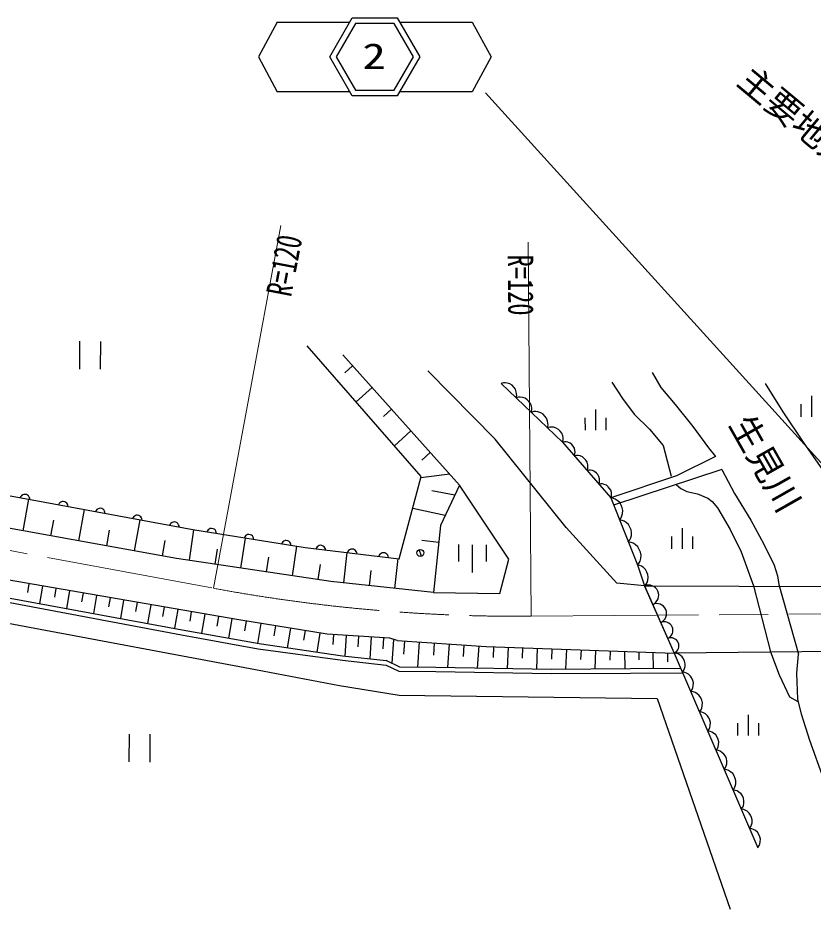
# Model space of a CAD drawing. Units: millimetres, scale not verified. Extents: x 40000 to 680000, y 20000 to 380000.
# Drawn here: x 458550 to 515642, y 255368 to 319343 of the extents above; entities that cross this region are included whole.
import ezdxf
from ezdxf.enums import TextEntityAlignment as Align

# ---------------------------------------------------------------- set-up
doc = ezdxf.new("R2010")
doc.units = ezdxf.units.MM
doc.header["$LTSCALE"] = 1000
doc.linetypes.add('CHAIN', pattern=[18.5, 12, -1.5, 3.5, -1.5])
for name, color, linetype, lineweight in [('M-BGD', 7, 'Continuous', 25), ('M-BMK', 2, 'CHAIN', 13), ('M-BMK-HTXT', 7, 'Continuous', 13), ('M-STR-STR1', 1, 'Continuous', 25), ('M-STR-STRC', 7, 'Continuous', 25)]:
    doc.layers.add(name, color=color, linetype=linetype, lineweight=lineweight)
doc.styles.add('ＭＳ ゴシック', font='')
doc.styles.get('ＭＳ ゴシック').set_extended_font_data('MS Gothic')

msp = doc.modelspace()

# ---------------------------------------------------------------- linework, layer by layer
at = {"layer": 'M-BGD'}
for p, q in [((462979, 296127), (462973, 294127)), ((464493, 294122), (464499, 296122)), ((487508, 286422), (479321, 295795)), ((481888, 295147), (490250, 285804)), ((482585, 294368), (482019, 293861)), ((492822, 289108), (487988, 294009)), ((504080, 293897), (504718, 292805)), ((493404, 293142), (493235, 293095)), ((493235, 293095), (497645, 288896)), ((493531, 293145), (493404, 293142)), ((493680, 293128), (493531, 293145)), ((493873, 293069), (493680, 293128)), ((494024, 292966), (493873, 293069)), ((512190, 293090), (513470, 291056)), ((483979, 292811), (482827, 291781)), ((494154, 292842), (494024, 292966)), ((494264, 292696), (494154, 292842)), ((494332, 292507), (494264, 292696)), ((494357, 292359), (494332, 292507)), ((504718, 292805), (505726, 291579)), ((494322, 292061), (494360, 292232)), ((494490, 292108), (494322, 292061)), ((494360, 292232), (494357, 292359)), ((494617, 292111), (494490, 292108)), ((494766, 292093), (494617, 292111)), ((494959, 292034), (494766, 292093)), ((495110, 291932), (494959, 292034)), ((495240, 291808), (495110, 291932)), ((495350, 291662), (495240, 291808)), ((515517, 292203), (515517, 290703)), ((485372, 291254), (484787, 290730)), ((495418, 291472), (495350, 291662)), ((495408, 291026), (495446, 291197)), ((495443, 291324), (495418, 291472)), ((495446, 291197), (495443, 291324)), ((500013, 291239), (500013, 289739)), ((505726, 291579), (507003, 290000)), ((514767, 291603), (514767, 290703)), ((495588, 291076), (495408, 291026)), ((495724, 291079), (495588, 291076)), ((495882, 291061), (495724, 291079)), ((496088, 290998), (495882, 291061)), ((496249, 290889), (496088, 290998)), ((496388, 290756), (496249, 290889)), ((496505, 290601), (496388, 290756)), ((496578, 290399), (496505, 290601)), ((499262, 290639), (499263, 289739)), ((500763, 290639), (500763, 289739)), ((513470, 291056), (514913, 288891)), ((496567, 289923), (496608, 290105)), ((496735, 289970), (496567, 289923)), ((496604, 290241), (496578, 290399)), ((496608, 290105), (496604, 290241)), ((496863, 289973), (496735, 289970)), ((497012, 289955), (496863, 289973)), ((497204, 289896), (497012, 289955)), ((497355, 289794), (497204, 289896)), ((507003, 290000), (508128, 288488)), ((486766, 289697), (485577, 288632)), ((497485, 289670), (497355, 289794)), ((497595, 289524), (497485, 289670)), ((497663, 289334), (497595, 289524)), ((497688, 289186), (497663, 289334)), ((497691, 289059), (497688, 289186)), ((497905, 282771), (492822, 289108)), ((497794, 288922), (497645, 288896)), ((497645, 288896), (501110, 284881)), ((497653, 288888), (497691, 289059)), ((497904, 288914), (497794, 288922)), ((498031, 288886), (497904, 288914)), ((498192, 288819), (498031, 288886)), ((498314, 288718), (498192, 288819)), ((498416, 288600), (498314, 288718)), ((498498, 288465), (498416, 288600)), ((514913, 288891), (516488, 286660)), ((488160, 288140), (487556, 287599)), ((498494, 287912), (498542, 288056)), ((498655, 287940), (498494, 287912)), ((498541, 288296), (498498, 288465)), ((498550, 288166), (498541, 288296)), ((498542, 288056), (498550, 288166)), ((498774, 287931), (498655, 287940)), ((498910, 287901), (498774, 287931)), ((499084, 287829), (498910, 287901)), ((508128, 288488), (508619, 287861)), ((443520, 287742), (460482, 284578)), ((499215, 287720), (499084, 287829)), ((499324, 287593), (499215, 287720)), ((499413, 287447), (499324, 287593)), ((499459, 287265), (499413, 287447)), ((499469, 287125), (499459, 287265)), ((508619, 287861), (505830, 286467)), ((499409, 286852), (499460, 287007)), ((499558, 286878), (499409, 286852)), ((499460, 287007), (499469, 287125)), ((499668, 286870), (499558, 286878)), ((499795, 286842), (499668, 286870)), ((499956, 286775), (499795, 286842)), ((500078, 286673), (499956, 286775)), ((500180, 286555), (500078, 286673)), ((509078, 286922), (501315, 284365)), ((509078, 286922), (510005, 285194)), ((485935, 280521), (487508, 286422)), ((489553, 286582), (487479, 286316)), ((500262, 286420), (500180, 286555)), ((500258, 285867), (500306, 286011)), ((500305, 286251), (500262, 286420)), ((500314, 286121), (500305, 286251)), ((500306, 286011), (500314, 286121)), ((505830, 286467), (501110, 284881)), ((489911, 285077), (488278, 285386)), ((490250, 285804), (488893, 282897)), ((493804, 280489), (490250, 285804)), ((500408, 285893), (500258, 285867)), ((500518, 285885), (500408, 285893)), ((500645, 285857), (500518, 285885)), ((500806, 285790), (500645, 285857)), ((500927, 285689), (500806, 285790)), ((501029, 285571), (500927, 285689)), ((501111, 285436), (501029, 285571)), ((501154, 285267), (501111, 285436)), ((458768, 284983), (458725, 284906)), ((458822, 285044), (458768, 284983)), ((458903, 285100), (458822, 285044)), ((458980, 285129), (458903, 285100)), ((458923, 282517), (459330, 284793)), ((459068, 285141), (458980, 285129)), ((459178, 285120), (459068, 285141)), ((459255, 285078), (459178, 285120)), ((459316, 285023), (459255, 285078)), ((459372, 284942), (459316, 285023)), ((459401, 284865), (459372, 284942)), ((459413, 284778), (459401, 284865)), ((501107, 284883), (501155, 285027)), ((501110, 284881), (503023, 280077)), ((501305, 284849), (501110, 284881)), ((501163, 285137), (501154, 285267)), ((501155, 285027), (501163, 285137)), ((501438, 284792), (501305, 284849)), ((501583, 284703), (501438, 284792)), ((501753, 284551), (501583, 284703)), ((510005, 285194), (511165, 283279)), ((460482, 284578), (471121, 282612)), ((461511, 284473), (461468, 284396)), ((461565, 284535), (461511, 284473)), ((461646, 284591), (461565, 284535)), ((461723, 284619), (461646, 284591)), ((461810, 284632), (461723, 284619)), ((461921, 284611), (461810, 284632)), ((461998, 284568), (461921, 284611)), ((462059, 284514), (461998, 284568)), ((462115, 284433), (462059, 284514)), ((462144, 284356), (462115, 284433)), ((462156, 284269), (462144, 284356)), ((462928, 281800), (463331, 284051)), ((464306, 284099), (464224, 284043)), ((464382, 284128), (464306, 284099)), ((464470, 284140), (464382, 284128)), ((464580, 284120), (464470, 284140)), ((464658, 284077), (464580, 284120)), ((464719, 284023), (464658, 284077)), ((489232, 283624), (486896, 284126)), ((501860, 284374), (501753, 284551)), ((501936, 284185), (501860, 284374)), ((501980, 283983), (501936, 284185)), ((469936, 280546), (453917, 283413)), ((464170, 283982), (464127, 283904)), ((464224, 284043), (464170, 283982)), ((464775, 283941), (464719, 284023)), ((464804, 283865), (464775, 283941)), ((464816, 283777), (464804, 283865)), ((466830, 283490), (466787, 283413)), ((466884, 283551), (466830, 283490)), ((466965, 283607), (466884, 283551)), ((467042, 283636), (466965, 283607)), ((467130, 283648), (467042, 283636)), ((467240, 283628), (467130, 283648)), ((467317, 283585), (467240, 283628)), ((467378, 283531), (467317, 283585)), ((467435, 283450), (467378, 283531)), ((467463, 283373), (467435, 283450)), ((501739, 283301), (501859, 283459)), ((501859, 283459), (501916, 283591)), ((501916, 283591), (501960, 283755)), ((501960, 283755), (501980, 283983)), ((460926, 282158), (461128, 283290)), ((466933, 281084), (467331, 283312)), ((467475, 283285), (467463, 283373)), ((469489, 282999), (469447, 282921)), ((469543, 283060), (469489, 282999)), ((469625, 283116), (469543, 283060)), ((469701, 283144), (469625, 283116)), ((469789, 283157), (469701, 283144)), ((469899, 283136), (469789, 283157)), ((469977, 283094), (469899, 283136)), ((470038, 283040), (469977, 283094)), ((470094, 282958), (470038, 283040)), ((470123, 282882), (470094, 282958)), ((470135, 282794), (470123, 282882)), ((488893, 282897), (488378, 278091)), ((501551, 278774), (497905, 282771)), ((501934, 283269), (501739, 283301)), ((502067, 283212), (501934, 283269)), ((502212, 283124), (502067, 283212)), ((502382, 282972), (502212, 283124)), ((502489, 282795), (502382, 282972)), ((502565, 282605), (502489, 282795)), ((511165, 283279), (512107, 281571)), ((464930, 281442), (465131, 282562)), ((470861, 280408), (471189, 282601)), ((471121, 282612), (479166, 281317)), ((472157, 282530), (472116, 282451)), ((472210, 282592), (472157, 282530)), ((472290, 282650), (472210, 282592)), ((472366, 282681), (472290, 282650)), ((472453, 282695), (472366, 282681)), ((472564, 282677), (472453, 282695)), ((472642, 282636), (472564, 282677)), ((472704, 282584), (472642, 282636)), ((472762, 282503), (472704, 282584)), ((472793, 282428), (472762, 282503)), ((472807, 282340), (472793, 282428)), ((474891, 282161), (474839, 282098)), ((474972, 282219), (474891, 282161)), ((475047, 282249), (474972, 282219)), ((475135, 282263), (475047, 282249)), ((475245, 282246), (475135, 282263)), ((475324, 282205), (475245, 282246)), ((475386, 282152), (475324, 282205)), ((475444, 282072), (475386, 282152)), ((502545, 282012), (502589, 282176)), ((502609, 282403), (502565, 282605)), ((502589, 282176), (502609, 282403)), ((506226, 282719), (506226, 281219)), ((468935, 280725), (469133, 281834)), ((474559, 279854), (474881, 282006)), ((474839, 282098), (474798, 282020)), ((475475, 281996), (475444, 282072)), ((475489, 281909), (475475, 281996)), ((477521, 281667), (477480, 281588)), ((477573, 281729), (477521, 281667)), ((477653, 281787), (477573, 281729)), ((477729, 281817), (477653, 281787)), ((477817, 281832), (477729, 281817)), ((477927, 281814), (477817, 281832)), ((478006, 281773), (477927, 281814)), ((478068, 281720), (478006, 281773)), ((478126, 281640), (478068, 281720)), ((478157, 281564), (478126, 281640)), ((478171, 281477), (478157, 281564)), ((488764, 281696), (487541, 281827)), ((490195, 280330), (490199, 281530)), ((491192, 279526), (491199, 281527)), ((492195, 280323), (492199, 281523)), ((502368, 281722), (502488, 281879)), ((502575, 281688), (502368, 281722)), ((502488, 281879), (502545, 282012)), ((502715, 281627), (502575, 281688)), ((502869, 281534), (502715, 281627)), ((503049, 281373), (502869, 281534)), ((505476, 282119), (505476, 281219)), ((506976, 282119), (506976, 281219)), ((512107, 281571), (512846, 280059)), ((472710, 280131), (472872, 281217)), ((478256, 279300), (478573, 281412)), ((479166, 281317), (485935, 280521)), ((479984, 281305), (479947, 281225)), ((480034, 281370), (479984, 281305)), ((480112, 281431), (480034, 281370)), ((480186, 281465), (480112, 281431)), ((480273, 281483), (480186, 281465)), ((480384, 281469), (480273, 281483)), ((480464, 281432), (480384, 281469)), ((480529, 281382), (480464, 281432)), ((480590, 281304), (480529, 281382)), ((480624, 281230), (480590, 281304)), ((480642, 281143), (480624, 281230)), ((481948, 278785), (482183, 280962)), ((482240, 281040), (482203, 280960)), ((482290, 281104), (482240, 281040)), ((482368, 281166), (482290, 281104)), ((482442, 281199), (482368, 281166)), ((482529, 281217), (482442, 281199)), ((482640, 281204), (482529, 281217)), ((482720, 281167), (482640, 281204)), ((482785, 281117), (482720, 281167)), ((482846, 281039), (482785, 281117)), ((482880, 280965), (482846, 281039)), ((482898, 280878), (482880, 280965)), ((484624, 280900), (484546, 280839)), ((484698, 280934), (484624, 280900)), ((484785, 280952), (484698, 280934)), ((484896, 280939), (484785, 280952)), ((484977, 280901), (484896, 280939)), ((485041, 280851), (484977, 280901)), ((485103, 280774), (485041, 280851)), ((487530, 280703), (487356, 281172)), ((503162, 281185), (503049, 281373)), ((503242, 280985), (503162, 281185)), ((503289, 280771), (503242, 280985)), ((481030, 278885), (469936, 280546)), ((476408, 279577), (476567, 280643)), ((484496, 280775), (484459, 280694)), ((484546, 280839), (484496, 280775)), ((485136, 280699), (485103, 280774)), ((485154, 280613), (485136, 280699)), ((485622, 278389), (485854, 280530)), ((493156, 278019), (493804, 280489)), ((503034, 280049), (503161, 280216)), ((503161, 280216), (503221, 280356)), ((503221, 280356), (503268, 280530)), ((503268, 280530), (503289, 280771)), ((474405, 276127), (453030, 279822)), ((480105, 279023), (480266, 280096)), ((483785, 278587), (483902, 279667)), ((503023, 280077), (503536, 278567)), ((503205, 280038), (503023, 280077)), ((503327, 279977), (503205, 280038)), ((503459, 279887), (503327, 279977)), ((503612, 279736), (503459, 279887)), ((503704, 279565), (503612, 279736)), ((512846, 280059), (513081, 279303)), ((503765, 279383), (503704, 279565)), ((503718, 278826), (503768, 278978)), ((503797, 279191), (503765, 279383)), ((503768, 278978), (503797, 279191)), ((513081, 279303), (513165, 278665)), ((452838, 278330), (470303, 275056)), ((452892, 278632), (470353, 275425)), ((459345, 278730), (459238, 278108)), ((460317, 278562), (460100, 277308)), ((461289, 278394), (461179, 277762)), ((488378, 278091), (481030, 278885)), ((503536, 278567), (501551, 278774)), ((503537, 278562), (503658, 278704)), ((503537, 278562), (505668, 273754)), ((503658, 278704), (503718, 278826)), ((511360, 278569), (512576, 273832)), ((513165, 278665), (514600, 273662)), ((462260, 278226), (462040, 276952)), ((463232, 278059), (463121, 277416)), ((464203, 277891), (463980, 276596)), ((465175, 277723), (465062, 277070)), ((488378, 278091), (493156, 278019)), ((466147, 277555), (465919, 276239)), ((467118, 277387), (467004, 276724)), ((468090, 277219), (467859, 275883)), ((469061, 277051), (468945, 276378)), ((452977, 276806), (475599, 272563)), ((470033, 276883), (469798, 275527)), ((471004, 276715), (470886, 276032)), ((471976, 276547), (471739, 275174)), ((472948, 276379), (472828, 275688)), ((473919, 276211), (473679, 274822)), ((480758, 275103), (474405, 276127)), ((474934, 276042), (474821, 275339)), ((475993, 275871), (475763, 274444)), ((470353, 275425), (475865, 274425)), ((477052, 275701), (476938, 274993)), ((478111, 275530), (477885, 274129)), ((479170, 275359), (479058, 274666)), ((480228, 275189), (480007, 273818)), ((485258, 274817), (480758, 275103)), ((470303, 275056), (475812, 274056)), ((481208, 275075), (481163, 274365)), ((482108, 275017), (482013, 273530)), ((483008, 274960), (482959, 274197)), ((483908, 274903), (483808, 273337)), ((484808, 274846), (484757, 274043)), ((485769, 274648), (485258, 274817)), ((485514, 274733), (485404, 273018)), ((485769, 274648), (492170, 274230)), ((486302, 274614), (486241, 273678)), ((487369, 274544), (487251, 272733)), ((488436, 274474), (488379, 273599)), ((475812, 274056), (481854, 273229)), ((475865, 274425), (481857, 273547)), ((489503, 274404), (489392, 272707)), ((490570, 274335), (490516, 273511)), ((491636, 274265), (491532, 272669)), ((492170, 274230), (505668, 273754)), ((492693, 274212), (492664, 273430)), ((493741, 274175), (493682, 272631)), ((494788, 274138), (494759, 273372)), ((495835, 274101), (495778, 272595)), ((496882, 274064), (496854, 273314)), ((497930, 274027), (497875, 272583)), ((498977, 273990), (498950, 273281)), ((500024, 273953), (499973, 272597)), ((501071, 273916), (501046, 273248)), ((502101, 273880), (502121, 272612)), ((503117, 273844), (503126, 273257)), ((481854, 273229), (484979, 272888)), ((481857, 273547), (485001, 273210)), ((485978, 272745), (485001, 273210)), ((504132, 273808), (504150, 272626)), ((505175, 273771), (505175, 273113)), ((505668, 273754), (511669, 259771)), ((505841, 273730), (505668, 273754)), ((505959, 273683), (505841, 273730)), ((506089, 273608), (505959, 273683)), ((506243, 273478), (506089, 273608)), ((506341, 273325), (506243, 273478)), ((506412, 273159), (506341, 273325)), ((514469, 272297), (514600, 273662)), ((475599, 272563), (481640, 271429)), ((484979, 272888), (485909, 272445)), ((488557, 272721), (485978, 272745)), ((496851, 272576), (488557, 272721)), ((502526, 272615), (496851, 272576)), ((506145, 272641), (502526, 272615)), ((506362, 272517), (506409, 272635)), ((506409, 272635), (506444, 272781)), ((506456, 272982), (506412, 273159)), ((506444, 272781), (506456, 272982)), ((485909, 272445), (488553, 272421)), ((488553, 272421), (496850, 272276)), ((496850, 272276), (502528, 272315)), ((502528, 272315), (506273, 272342)), ((506259, 272375), (506362, 272517)), ((506433, 272352), (506259, 272375)), ((506551, 272305), (506433, 272352)), ((506681, 272230), (506551, 272305)), ((506835, 272100), (506681, 272230)), ((506933, 271946), (506835, 272100)), ((507004, 271781), (506933, 271946)), ((514547, 270433), (514469, 272297)), ((481640, 271429), (485922, 270721)), ((506953, 271139), (507000, 271257)), ((507000, 271257), (507036, 271403)), ((507048, 271604), (507004, 271781)), ((507036, 271403), (507048, 271604)), ((485922, 270721), (504438, 270497)), ((506851, 270997), (506953, 271139)), ((507036, 270972), (506851, 270997)), ((507162, 270921), (507036, 270972)), ((507301, 270842), (507162, 270921)), ((507465, 270703), (507301, 270842)), ((507570, 270539), (507465, 270703)), ((504438, 270497), (509673, 255368)), ((507645, 270363), (507570, 270539)), ((507692, 270174), (507645, 270363)), ((507679, 269959), (507692, 270174)), ((514810, 269357), (514547, 270433)), ((507482, 269526), (507591, 269678)), ((507655, 269503), (507482, 269526)), ((507591, 269678), (507641, 269804)), ((507641, 269804), (507679, 269959)), ((507773, 269456), (507655, 269503)), ((507904, 269381), (507773, 269456)), ((508057, 269251), (507904, 269381)), ((515414, 267467), (514810, 269357)), ((508156, 269097), (508057, 269251)), ((508227, 268932), (508156, 269097)), ((508270, 268755), (508227, 268932)), ((508259, 268554), (508270, 268755)), ((510218, 268727), (510219, 267827)), ((510969, 269327), (510969, 267827)), ((511719, 268727), (511719, 267827)), ((508074, 268148), (508176, 268290)), ((508247, 268124), (508074, 268148)), ((508176, 268290), (508223, 268408)), ((508223, 268408), (508259, 268554)), ((508365, 268077), (508247, 268124)), ((508495, 268002), (508365, 268077)), ((466533, 267935), (466527, 265934)), ((468047, 265929), (468054, 267929)), ((508649, 267872), (508495, 268002)), ((508747, 267719), (508649, 267872)), ((508818, 267553), (508747, 267719)), ((508862, 267376), (508818, 267553)), ((516385, 264738), (515414, 267467)), ((508665, 266769), (508768, 266911)), ((508768, 266911), (508815, 267029)), ((508815, 267029), (508850, 267175)), ((508850, 267175), (508862, 267376)), ((508839, 266746), (508665, 266769)), ((508957, 266699), (508839, 266746)), ((509087, 266624), (508957, 266699)), ((509240, 266494), (509087, 266624)), ((509339, 266340), (509240, 266494)), ((509410, 266175), (509339, 266340)), ((509453, 265998), (509410, 266175)), ((509257, 265391), (509359, 265533)), ((509359, 265533), (509406, 265651)), ((509406, 265651), (509442, 265797)), ((509442, 265797), (509453, 265998)), ((509442, 265366), (509257, 265391)), ((509568, 265315), (509442, 265366)), ((509707, 265236), (509568, 265315)), ((509870, 265097), (509707, 265236)), ((509976, 264933), (509870, 265097)), ((510051, 264757), (509976, 264933)), ((510047, 264198), (510085, 264353)), ((510098, 264568), (510051, 264757)), ((510085, 264353), (510098, 264568)), ((509888, 263920), (509997, 264072)), ((510061, 263897), (509888, 263920)), ((509997, 264072), (510047, 264198)), ((510179, 263850), (510061, 263897)), ((510309, 263775), (510179, 263850)), ((510463, 263645), (510309, 263775)), ((510562, 263491), (510463, 263645)), ((510633, 263326), (510562, 263491)), ((510629, 262802), (510664, 262948)), ((510676, 263149), (510633, 263326)), ((510664, 262948), (510676, 263149)), ((510480, 262542), (510582, 262684)), ((510653, 262518), (510480, 262542)), ((510582, 262684), (510629, 262802)), ((510771, 262471), (510653, 262518)), ((510901, 262396), (510771, 262471)), ((511055, 262266), (510901, 262396)), ((511153, 262113), (511055, 262266)), ((511224, 261947), (511153, 262113)), ((511268, 261770), (511224, 261947)), ((511256, 261569), (511268, 261770)), ((511071, 261163), (511174, 261305)), ((511245, 261140), (511071, 261163)), ((511174, 261305), (511221, 261424)), ((511221, 261424), (511256, 261569)), ((511363, 261093), (511245, 261140)), ((511493, 261018), (511363, 261093)), ((511646, 260888), (511493, 261018)), ((511745, 260734), (511646, 260888)), ((511816, 260569), (511745, 260734)), ((511859, 260392), (511816, 260569)), ((511848, 260191), (511859, 260392)), ((511663, 259785), (511765, 259927)), ((511765, 259927), (511812, 260045)), ((511812, 260045), (511848, 260191))]:
    msp.add_line(p, q, dxfattribs=at)
for points in [[(501199, 293196), (501953, 292023), (502795, 290904), (503885, 289817), (504874, 288640), (505441, 286435)], [(505840, 285826), (506146, 285557), (506569, 285336), (507342, 285170), (508084, 284859), (508385, 284631), (508769, 284177), (509681, 282621), (510478, 281025), (511360, 278569)], [(512576, 273832), (513190, 272199), (513945, 270597), (514545, 270263)]]:
    msp.add_lwpolyline(points, dxfattribs=at)
msp.add_circle((487443, 280938), 250, dxfattribs=at)
for centre, radius, start, end in [((503829, 277905), 724, 293.87551, 113.87551), ((504410, 276593), 710, 293.89517, 113.89517), ((504952, 275370), 627, 293.89517, 113.89517), ((505437, 274275), 570, 293.89517, 113.89517)]:
    msp.add_arc(centre, radius, start, end, dxfattribs=at)
at = {"layer": 'M-BMK'}
for p, q in [((369738, 297468), (472599, 278399)), ((495401, 276392), (548238, 276800))]:
    msp.add_line(p, q, dxfattribs=at)
msp.add_arc((494474, 396398), 120009, 259.4975, 270.44245, dxfattribs=at)
at = {"layer": 'M-BMK-HTXT'}
for p, q in [((477425, 304431), (472599, 278399)), ((495193, 303233), (495401, 276392))]:
    msp.add_line(p, q, dxfattribs=at)
at = {"layer": 'M-STR-STR1'}
for p, q in [((503536, 278567), (523352, 278508)), ((503536, 278567), (505668, 273754)), ((525432, 273929), (505668, 273754))]:
    msp.add_line(p, q, dxfattribs=at)
at = {"layer": 'M-STR-STRC'}
for p, q in [((480941, 316542), (482557, 319342)), ((482557, 319342), (485791, 319343)), ((485791, 319343), (487407, 316542)), ((477173, 319042), (475823, 316542)), ((477173, 319042), (482384, 319042)), ((482788, 318942), (481403, 316542)), ((485560, 318943), (482788, 318942)), ((486946, 316542), (485560, 318943)), ((485964, 319043), (491174, 319043)), ((491174, 319043), (492525, 316543)), ((475823, 316542), (477174, 314042)), ((482557, 313742), (480941, 316542)), ((481403, 316542), (482788, 314142)), ((485560, 314142), (486946, 316542)), ((487407, 316542), (485791, 313742)), ((492525, 316543), (491175, 314042)), ((482788, 314142), (485560, 314142)), ((482384, 314042), (477174, 314042)), ((485791, 313742), (482557, 313742)), ((491175, 314042), (485964, 314042)), ((524257, 278526), (492115, 313954))]:
    msp.add_line(p, q, dxfattribs=at)

# ---------------------------------------------------------------- texts
at = {"layer": 'M-BGD', "style": 'ＭＳ ゴシック'}
for s, rotation, p in [('主要地方道\u3000岩国佐伯線', 320.203, (509727, 314198)), ('生見川', 299.603, (509097, 289904))]:
    msp.add_text(s, height=1833, rotation=rotation, dxfattribs=at).set_placement(p, align=Align.BOTTOM_LEFT)
at = {"layer": 'M-BMK-HTXT', "style": 'ＭＳ ゴシック', "width": 0.7}
for rotation, p in [(79.203, (478703, 299154)), (270.503, (493169, 302330))]:
    msp.add_text('R=120', height=1833, rotation=rotation, dxfattribs=at).set_placement(p, align=Align.BOTTOM_LEFT)
at = {"layer": 'M-STR-STRC', "style": 'ＭＳ ゴシック', "width": 1.35}
msp.add_text('2', height=1833, rotation=0.003, dxfattribs=at).set_placement((483279, 315131), align=Align.BOTTOM_LEFT)

doc.saveas('drawing.dxf')
